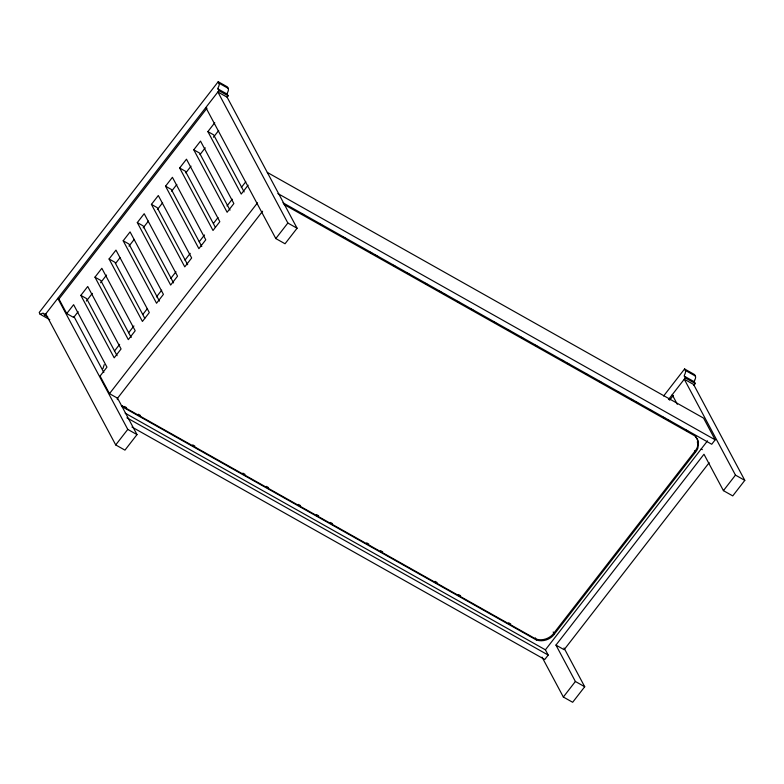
<?xml version="1.0" encoding="UTF-8"?>
<svg xmlns="http://www.w3.org/2000/svg" width="784" height="784" viewBox="0 0 784 784"><rect width="100%" height="100%" fill="white"/><g stroke="black" fill="none" stroke-linecap="round" stroke-linejoin="round"><path stroke-width="1.18" d="M697.437 442.862L697.476 441.372M102.92 368.676L104.213 364.658M218.217 81.722L219.001 83.182L228.222 88.376L227.448 86.926L218.217 81.722L39.2 312.502L40.111 314.217L49.343 319.421A1.49 0.715 -60.6 0 0 49.755 319.637M47.804 316.952L44.727 315.217L218.912 90.66L218.001 88.945A1.49 0.715 -60.6 0 1 218.246 87.445A4.263 2.058 -60.6 0 0 218.981 83.212M78.135 311.689L73.657 317.471L66.728 313.571L58.957 299.008L206.986 108.172M205.839 107.526L275.801 238.561L285.033 243.765L297.087 228.232L227.115 97.187L228.144 95.864L227.233 94.149L218.001 88.945M66.728 313.571L73.618 304.692L106.967 367.157L100.078 376.036L109.486 393.646L117.571 398.203L137.004 434.601L124.95 450.134L115.718 444.93L45.756 313.894M80.84 295.372L87.73 286.493L121.079 348.958L114.199 357.837L80.84 295.372L86.612 298.626L117.09 355.701M94.962 277.173L101.842 268.304L135.201 330.76L128.311 339.639L94.962 277.173L100.734 280.427L131.202 337.502M109.074 258.985L115.963 250.106L149.313 312.571L142.423 321.44L109.074 258.985L114.846 262.228L144.746 318.235M123.186 240.786L130.075 231.907L163.425 294.372L156.545 303.251L123.186 240.786L128.958 244.03L159.436 301.115M137.308 222.587L144.187 213.709L177.537 276.174L170.657 285.053L137.308 222.587L143.07 225.841L173.548 282.916M151.42 204.389L158.309 195.52L191.659 257.975L184.769 266.854L151.42 204.389L157.192 207.642L187.67 264.718M165.532 186.2L172.421 177.321L205.771 239.786L198.891 248.655L165.532 186.2L171.304 189.444L201.782 246.519M179.654 168.001L186.474 159.201L219.824 221.666L213.003 230.467L179.654 168.001L185.416 171.245L215.316 227.252M193.766 149.803L200.518 141.1L233.867 203.566L227.115 212.268L193.766 149.803L199.538 153.056L230.006 210.132M248.116 185.191L241.227 194.069L207.878 131.604L214.767 122.735M86.367 301.085L92.345 293.373M100.568 282.769L106.546 275.057M115.522 263.493L120.011 257.711M128.978 246.147L134.211 239.394M143.188 227.83L148.421 221.088M157.388 209.524L162.621 202.772M171.598 191.208L176.831 184.465M185.798 172.892L191.031 166.149M200.008 154.585L205.241 147.833M213.464 137.229L218.697 130.487M114.405 351.124L119.658 344.343M128.664 332.73L133.917 325.958M142.933 314.345L147.431 308.533M156.447 296.92L161.7 290.149M170.706 278.536L175.969 271.754M184.975 260.141L190.228 253.369M199.234 241.756L204.497 234.975M213.503 223.362L218.011 217.56M227.017 205.947L232.27 199.165M241.286 187.552L245.784 181.751M109.486 393.646L257.524 202.811M117.571 398.203L262.611 211.219M115.718 444.93L127.772 429.397L57.8 298.361L58.957 299.008M275.801 238.561L287.855 223.028L217.883 91.993L227.115 97.187M663.617 395.998L684.589 368.96L694.604 374.605L695.388 376.055L685.363 370.411L684.589 368.96M668.478 399.566L685.285 377.898L684.363 376.183A1.49 0.715 -60.6 0 1 684.618 374.674A4.263 2.058 -60.6 0 0 685.343 370.44M669.624 400.212L673.368 395.391M693.801 385.473L695.3 383.543L694.389 381.828L684.363 376.183M121.922 406.533A14.739 12.348 -28.1 0 0 123.451 407.415L536.452 640.009C541.254 641.626 546.722 640.567 550.809 637.637A13.7 11.476 -28.1 0 0 554.337 634.138L695.486 452.172A13.583 11.378 -28.1 0 0 697.917 448.036L698.475 442.088L695.388 435.835M131.977 427.035L544.762 659.511L548.202 655.071L545.409 649.828L707.521 440.833M542.048 657.149L563.343 697.015L572.663 702.278L584.717 686.745L575.387 681.482L555.954 645.085L703.983 454.25L723.426 490.647L732.746 495.9L744.8 480.367L693.595 384.464L684.265 379.211L735.47 475.114L744.8 480.367M267.334 172.441L703.591 418.127L715.175 439.824L711.735 444.263L282.946 202.782M709.167 462.707L564.127 649.691L555.954 645.085M563.343 697.015L575.387 681.482M723.426 490.647L735.47 475.114M218.912 90.66L228.144 95.864M685.285 377.898L695.3 383.543M207.878 131.604L213.65 134.858L244.128 191.933M277.859 193.54L715.175 439.824M301.575 213.62L303.712 214.826M319.715 223.842L321.852 225.037M343.196 237.062L345.332 238.267M369.872 252.085L372.008 253.291M375.213 255.094L377.349 256.29M393.352 265.306L395.489 266.511M407.229 273.126L409.366 274.322M425.369 283.338L427.505 284.543M439.246 291.158L441.382 292.354M443.509 293.559L445.645 294.755M457.386 301.37L459.522 302.575M470.194 308.582L473.389 310.386M493.665 321.803L495.802 323.008M507.542 329.623L509.678 330.819M520.351 336.826L523.555 338.629M535.286 345.244L537.422 346.45M561.971 360.268L564.108 361.473M567.302 363.276L569.439 364.482M585.452 373.498L587.579 374.693M599.319 381.308L601.455 382.504M617.469 391.52L619.595 392.725M631.336 399.34L633.472 400.536M635.608 401.741L637.745 402.947M649.485 409.552L651.612 410.757M662.284 416.765L665.489 418.568M667.625 419.773L669.761 420.969M685.765 429.985L687.901 431.19M283.945 204.457L694.81 435.855L697.564 439.305M701.19 449.007L702.346 449.653M287.855 223.028L297.087 228.232M124.421 406.426L126.557 407.631M138.288 414.246L140.424 415.442M192.717 444.891L194.853 446.096M242.873 473.144L245.01 474.349M266.354 486.364L268.491 487.57M298.371 504.396L300.507 505.602M316.511 514.608L318.647 515.813M330.387 522.428L332.524 523.624M366.667 542.861L368.803 544.067M380.544 550.672L382.68 551.877M434.973 581.326L437.1 582.522M458.444 594.546L460.58 595.752M508.6 622.79L510.737 623.995M125.156 413.158L545.409 649.828M126.89 417.794L548.202 655.071M127.772 429.397L137.004 434.601M672.211 394.744L677.327 404.319M694.702 450.712L695.486 452.172M564 647.947L584.717 686.745M553.171 631.953L554.337 634.138M535.286 637.823L536.452 640.009M122.676 405.955L123.451 407.415M73.931 316.481L103.841 372.488M43.943 313.767L44.727 315.217M697.623 439.628L698.142 442.529L697.417 447.027A13.622 11.417 -28.1 0 1 694.977 451.172L553.827 633.139A13.749 11.515 -28.1 0 1 550.29 636.657C546.193 639.587 540.705 640.655 535.884 639.029L122.872 406.435A14.788 12.387 -28.1 0 1 121.344 405.553M117.286 397.968L117.424 399.654M694.399 381.818A1.49 0.715 -60.6 0 1 694.634 380.318M695.369 376.085A4.263 2.058 -60.6 0 1 694.653 380.328M227.233 94.139A1.49 0.715 -60.6 0 1 227.478 92.639A4.263 2.058 -60.6 0 0 228.213 88.406M40.121 314.208A1.49 0.715 -60.6 0 0 41.111 314.119A4.263 2.058 -60.6 0 1 43.924 313.786"/></g></svg>
